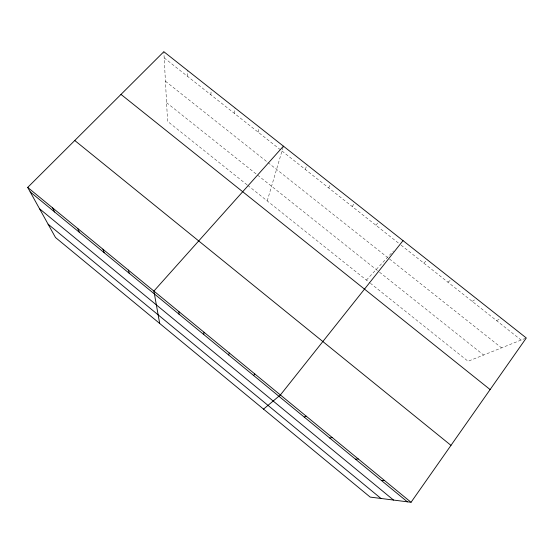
<?xml version="1.0" encoding="UTF-8"?>
<svg xmlns="http://www.w3.org/2000/svg" width="554" height="554" viewBox="0 0 554 554"><rect width="100%" height="100%" fill="white"/><g stroke="black" fill="none" stroke-linecap="round" stroke-linejoin="round"><path stroke-width="0.42" stroke-dasharray="2.77 2.08" d="M187.453 76.279L187.467 70.379M210.873 94.789L211.233 89.152M234.439 113.418L235.152 108.044M258.143 132.157L259.217 127.046M267.229 200.922L283.184 146.969M305.275 169.42L307.061 164.836M328.695 187.931L330.842 183.609M352.254 206.552L354.761 202.508M375.944 225.291L378.825 221.51M366.395 280.089L393.451 250.955M423.762 263.088L427.39 259.868M447.888 282.159L451.891 279.216M472.153 301.341L476.544 298.689M496.564 320.641L501.349 318.273M525.559 338.279L468.068 361.25L370.425 283.302M164.164 57.872L280.663 149.961M281.993 151.013L399.122 243.608M401.117 245.187L521.12 340.052M165.424 81.216L267.298 162.045M267.963 162.571L387.475 257.388M389.469 258.967L501.536 347.877M166.581 102.677L378.853 271.647M379.518 272.18L483.614 355.038M247.098 184.856L167.585 121.381L163.839 51.716M247.77 185.389L369.753 282.769"/><path stroke-width="0.83" d="M203.727 334.491L204.011 332.227M228.622 354.941L229.308 353.009M253.67 375.522L254.771 373.922M411.047 502.284L526.3 337.982L163.839 51.716L27.7 187.418L55.497 237.514L370.176 497.09L411.047 502.284L27.7 187.418M403.035 240.63L280.393 394.967L263.531 409.122M283.426 146.166L153.894 291.065L159.684 323.46M304.25 417.086L306.189 416.151M329.782 438.062L332.144 437.473M355.481 459.176L358.279 458.941M381.339 480.429L384.573 480.54M121.001 94.415L490.117 389.566M74.762 140.501L450.977 445.361M30.179 191.892L407.37 501.82M39.549 208.775L393.534 500.061M48.101 224.183L380.979 498.461M52.609 207.875L54.714 212.043M77.685 228.47L79.395 232.327M102.926 249.203L104.242 252.742M128.327 270.068L129.248 273.288M178.873 311.583L178.99 314.166"/></g></svg>
